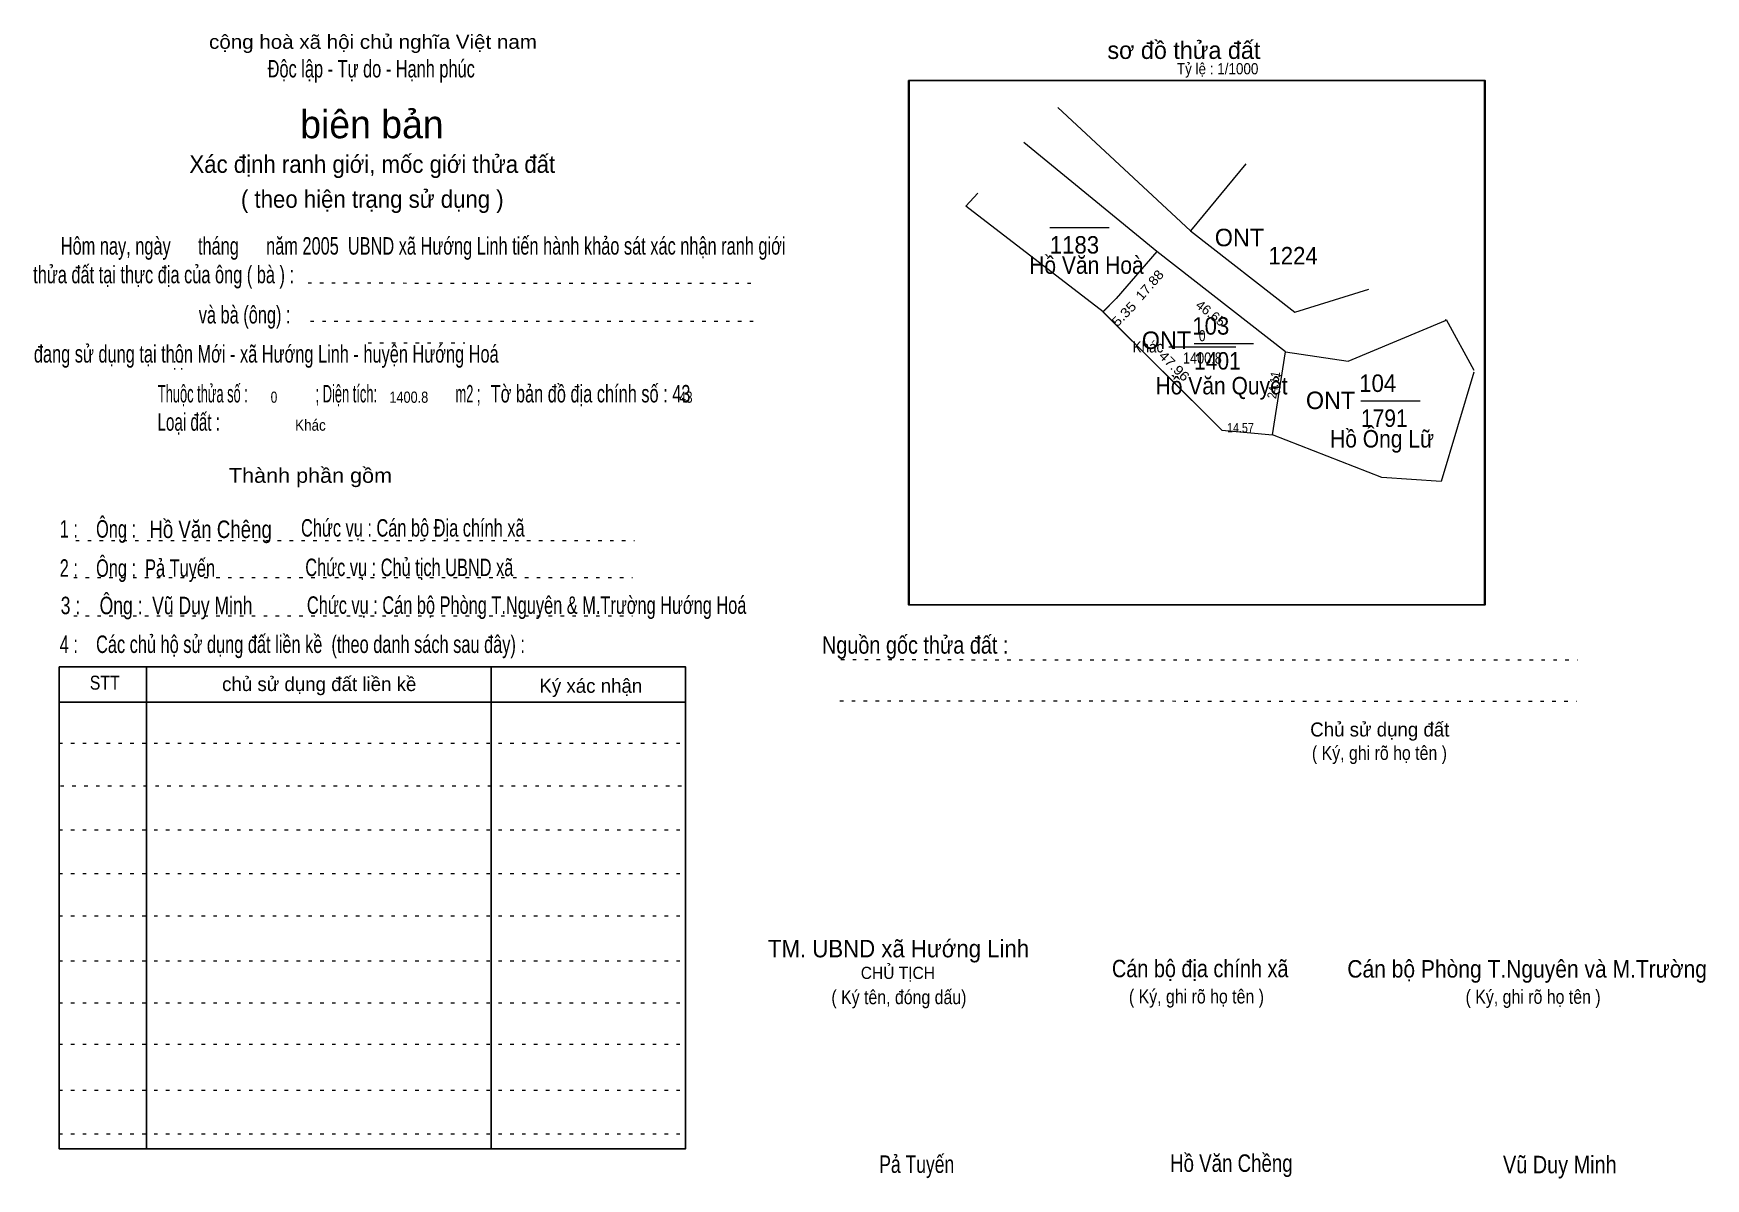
# Model space of a CAD drawing. Header units: centimetres. Extents: x -1.5 to 46.4, y -3.9 to 28.9.
import ezdxf
from ezdxf.enums import TextEntityAlignment as Align

# ---------------------------------------------------------------- set-up
doc = ezdxf.new("R2010")
doc.units = ezdxf.units.CM
doc.header["$LTSCALE"] = 0.2
doc.linetypes.add('DOTTED', pattern=[1.5, 0.3, -1.2])
for name, color, linetype, lineweight in [('15', 7, 'Continuous', 13), ('2', 7, 'Continuous', 25), ('22', 7, 'Continuous', 13), ('33', 7, 'Continuous', 13), ('5', 7, 'DOTTED', 13)]:
    doc.layers.add(name, color=color, linetype=linetype, lineweight=lineweight)
for name, color, linetype in [('16', 7, 'Continuous'), ('34', 7, 'Continuous'), ('51', 7, 'Continuous')]:
    doc.layers.add(name, color=color, linetype=linetype)

msp = doc.modelspace()

# ---------------------------------------------------------------- linework, layer by layer
at = {"layer": '15'}
for p, q in [((27.61, 23.32), (29.31, 23.32)), ((31.74, 20), (33.44, 20)), ((36.52, 18.36), (38.22, 18.36))]:
    msp.add_line(p, q, dxfattribs=at)
at = {"layer": '2'}
msp.add_lwpolyline([(23.56, 27.52), (40.06, 27.52), (40.06, 12.52), (23.56, 12.52)], close=True, dxfattribs=at)
at = {"layer": '22'}
for p, q in [((30.68, 22.63), (26.87, 25.75)), ((38.96, 20.68), (39.75, 19.23))]:
    msp.add_line(p, q, dxfattribs=at)
for points in [[(33.22, 25.14), (31.64, 23.22), (27.84, 26.75)], [(29.14, 20.9), (25.21, 23.93), (25.55, 24.3)], [(31.64, 23.22), (34.63, 20.89), (36.75, 21.55)], [(30.68, 22.63), (29.51, 21.28), (29.14, 20.9)], [(33.99, 17.38), (34.36, 19.76), (30.68, 22.63)], [(29.14, 20.9), (32.54, 17.52), (33.99, 17.38)], [(34.36, 19.76), (36.15, 19.49), (38.94, 20.65), (38.96, 20.68)], [(39.75, 19.18), (38.82, 16.05), (37.12, 16.16), (33.99, 17.38)]]:
    msp.add_lwpolyline(points, dxfattribs=at)
msp.add_lwpolyline([(34.36, 19.76), (30.68, 22.63), (29.51, 21.28), (29.13, 20.9), (32.54, 17.52), (33.99, 17.38)], close=True, dxfattribs=at)
at = {"layer": '33'}
msp.add_line((31.02, 19.9), (32.94, 19.9), dxfattribs=at)
at = {"layer": '5'}
for p, q in [((6.37, 21.73), (19.21, 21.72)), ((6.44, 20.64), (19.25, 20.64)), ((8.09, 20.02), (10.86, 20.02)), ((-0.28, 14.36), (15.72, 14.36)), ((-0.34, 13.3), (15.66, 13.3)), ((-0.34, 12.2), (15.66, 12.2)), ((21.63, 10.95), (42.72, 10.94)), ((21.6, 9.77), (42.69, 9.76)), ((-0.76, 8.56), (17.18, 8.56)), ((-0.72, 7.34), (17.22, 7.34)), ((-0.76, 6.08), (17.18, 6.08)), ((-0.76, 4.83), (17.18, 4.83)), ((-0.76, 3.62), (17.18, 3.62)), ((-0.76, 2.33), (17.18, 2.33)), ((-0.76, 1.13), (17.18, 1.13)), ((-0.76, -0.06), (17.18, -0.06)), ((-0.76, -1.37), (17.18, -1.37)), ((-0.76, -2.62), (17.18, -2.62))]:
    msp.add_line(p, q, dxfattribs=at)
at = {"layer": '5', "linetype": 'Continuous', "lineweight": 25}
for p, q in [((1.74, 10.74), (1.74, -3.05)), ((11.61, 10.74), (11.61, -3.05)), ((-0.76, 9.73), (17.18, 9.73))]:
    msp.add_line(p, q, dxfattribs=at)
for points in [[(23.58, 27.52), (40.08, 27.52), (40.08, 12.52), (23.58, 12.52)], [(-0.76, 10.74), (17.18, 10.74), (17.18, -3.05), (-0.76, -3.05)]]:
    msp.add_lwpolyline(points, close=True, dxfattribs=at)

# ---------------------------------------------------------------- texts
at = {"layer": '15'}
for s, width, p in [('1183', 0.95, (27.61, 22.57)), ('1224', 0.95, (33.87, 22.26)), ('103', 0.95, (31.69, 20.25)), ('1401', 0.9, (31.74, 19.25)), ('104', 0.95, (36.47, 18.61)), ('1791', 0.9, (36.52, 17.61))]:
    msp.add_text(s, height=0.5, dxfattribs=dict(at, width=width)).set_placement(p)
at = {"layer": '16', "width": 0.9}
for s, p in [('Hồ Văn Hoà', (28.66, 21.99)), ('Hồ Văn Quyết', (32.53, 18.54)), ('Hồ Ông Lữ', (37.125, 17.02))]:
    msp.add_text(s, height=0.5, dxfattribs=at).set_placement(p, align=Align.CENTER)
at = {"layer": '22'}
for p in [(33.04, 22.78), (30.95, 19.84), (35.65, 18.12)]:
    msp.add_text('ONT', height=0.5, dxfattribs=at).set_placement(p, align=Align.CENTER)
at = {"layer": '33'}
for s, width, p in [('0', 0.8, (31.975, 20.06)), ('1400.8', 0.85, (31.98, 19.42))]:
    msp.add_text(s, height=0.32, dxfattribs=dict(at, width=width)).set_placement(p, align=Align.CENTER)
at = {"layer": '33', "width": 0.9}
msp.add_text('Khác', height=0.32, dxfattribs=at).set_placement((30.86, 19.74), align=Align.RIGHT)
at = {"layer": '34'}
for s, width, p in [(': : ', 0.85, (2.5, 19.25)), ('0', 0.8, (5.3, 18.3)), ('1400.8', 0.85, (8.7, 18.3)), ('43', 0.8, (17, 18.3)), ('Khác', 0.9, (6, 17.5))]:
    msp.add_text(s, height=0.32, dxfattribs=dict(at, width=width)).set_placement(p)
at = {"layer": '5'}
for s, height, width, p in [('cộng hoà xã hội chủ nghĩa Việt nam', 0.4, 1.1, (8.23, 28.43)), ('Độc lập - Tự do - Hạnh phúc', 0.5, 0.7, (8.18, 27.61)), ('Xác định ranh giới, mốc giới thửa đất', 0.5, 0.95, (8.21, 24.88)), ('( theo hiện trạng sử dụng )', 0.5, 0.95, (8.21, 23.88)), ('Thành phần gồm', 0.42, 1.1, (6.44, 16.01)), ('Hồ Văn Chêng', 0.5, 0.8, (3.58, 14.43)), ('Chức vụ : Cán bộ Địa chính xã', 0.5, 0.7, (9.37, 14.47)), ('Chức vụ : Chủ tịch UBND xã', 0.5, 0.7, (9.27, 13.34)), ('Chức vụ : Cán bộ Phòng T.Nguyên & M.Trường Hướng Hoá', 0.5, 0.7, (12.63, 12.26)), ('    Nguồn gốc thửa đất :', 0.5, 0.85, (23.44, 11.12)), ('( Ký, ghi rõ họ tên )', 0.4, 0.85, (37.05, 8.08)), ('CHỦ TỊCH', 0.35, 0.95, (23.26, 1.81)), ('( Ký tên, đóng dấu)', 0.4, 0.85, (23.29, 1.09)), ('( Ký, ghi rõ họ tên )', 0.4, 0.85, (31.81, 1.11)), ('( Ký, ghi rõ họ tên )', 0.4, 0.85, (41.45, 1.1)), ('Pả Tuyến', 0.5, 0.75, (23.8, -3.74)), ('Hồ Văn Chềng', 0.5, 0.8, (32.81, -3.71)), ('Vũ Duy Minh', 0.5, 0.85, (42.215, -3.75))]:
    msp.add_text(s, height=height, dxfattribs=dict(at, width=width)).set_placement(p, align=Align.CENTER)
msp.add_text('sơ đồ thửa đất', height=0.5, dxfattribs=at).set_placement((29.26, 28.14))
for s, height, p in [('biên bản', 0.8, (8.2, 25.87)), ('      chủ sử dụng đất liền kề', 0.4, (6.245, 10.05)), ('   Ký xác nhận', 0.4, (14.245, 10)), ('Chủ sử dụng đất', 0.4, (37.06, 8.75))]:
    msp.add_text(s, height=height, dxfattribs=at).set_placement(p, align=Align.CENTER)
for s, height, width, p in [('   Hôm nay, ngày      tháng      năm 2005  UBND xã Hướng Linh tiến hành khảo sát xác nhận ranh giới ', 0.5, 0.7, (-1.1, 22.54)), ('thửa đất tại thực địa của ông ( bà ) :                                       ', 0.5, 0.7, (-1.5, 21.72)), ('                                     và bà (ông) :', 0.5, 0.7, (-1.57, 20.57)), (' đang sử dụng tại thôn Mới - xã Hướng Linh - huyện Hướng Hoá', 0.5, 0.7, (-1.61, 19.45)), ('Thuộc thửa số :                   ; Diện tích:                      m2 ;                                            ', 0.5, 0.55, (2.07, 18.31)), ('Tờ bản đồ địa chính số : 43', 0.5, 0.7, (11.6, 18.31)), ('Loại đất :  ', 0.5, 0.65, (2.06, 17.5)), ('    1 :    Ông :                                                        ', 0.5, 0.7, (-1.26, 14.44)), ('    2 :    Ông :  Pả Tuyến', 0.5, 0.7, (-1.26, 13.32)), ('    3 :    Ông :  Vũ Duy Minh', 0.5, 0.75, (-1.27, 12.25)), ('    4 :    Các chủ hộ sử dụng đất liền kề  (theo danh sách sau đây) :', 0.5, 0.7, (-1.26, 11.14)), ('STT', 0.4, 0.85, (0.12, 10.09)), ('TM. UBND xã Hướng Linh', 0.5, 0.95, (19.54, 2.43)), ('Cán bộ địa chính xã  ', 0.5, 0.85, (29.39, 1.86)), ('Cán bộ Phòng T.Nguyên và M.Trường', 0.5, 0.9, (36.13, 1.85))]:
    msp.add_text(s, height=height, dxfattribs=dict(at, width=width)).set_placement(p)
at = {"layer": '51', "width": 0.9}
msp.add_text('Tỷ lệ : 1/1000', height=0.32, dxfattribs=at).set_placement((31.25, 27.7))
at = {"layer": '51'}
for s, height, rotation, width, p in [('17.88', 0.27, 48.992, 1.1, (30.5717, 21.5814)), ('5.35', 0.27, 45.53, 1.15, (29.8298, 20.7454)), ('46.65', 0.27, 322.079, 1.05, (32.137, 20.7585)), ('47.96', 0.27, 315.304, 1.15, (31.08, 19.2539)), ('24.11', 0.26, 81.198, 0.9, (34.1489, 18.7901))]:
    msp.add_text(s, height=height, rotation=rotation, dxfattribs=dict(at, width=width)).set_placement(p, align=Align.CENTER)
at = {"layer": '51', "width": 0.85}
msp.add_text('14.57', height=0.27, dxfattribs=at).set_placement((33.07, 17.45), align=Align.CENTER)

doc.saveas('drawing.dxf')
